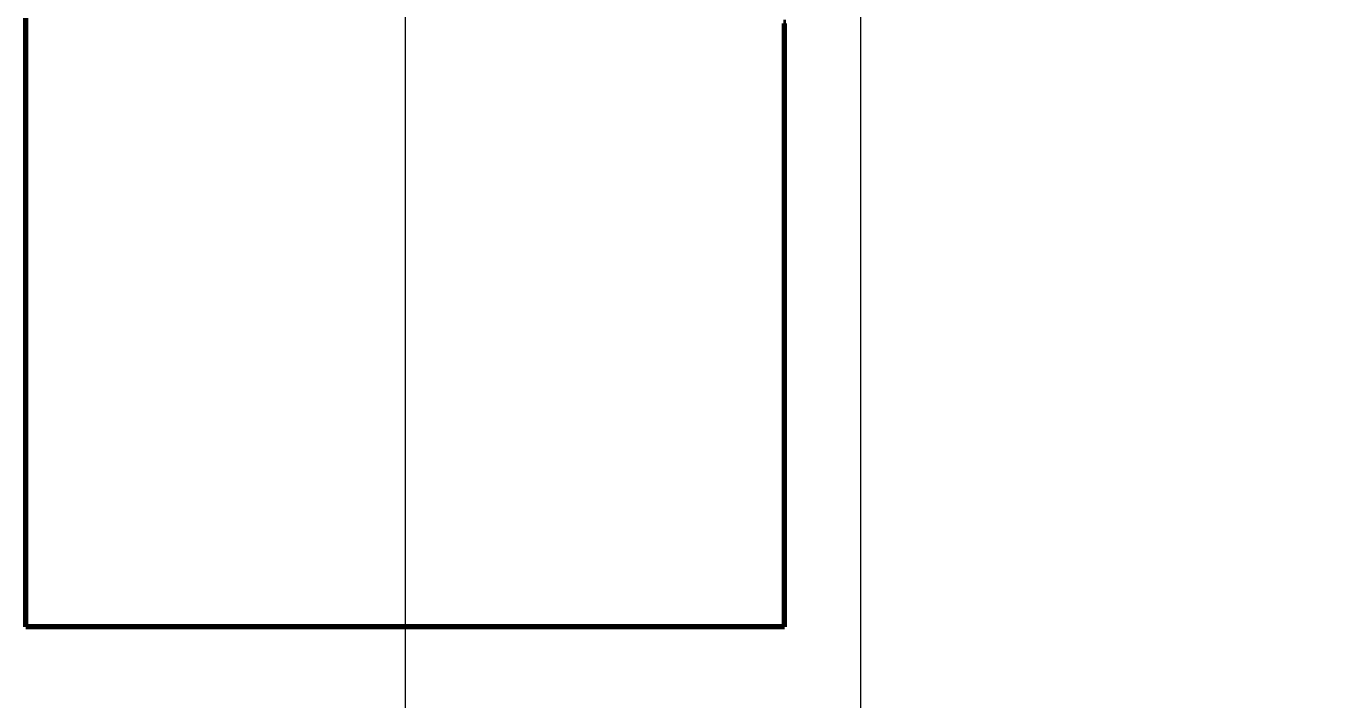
# Model space of a CAD drawing. Header units: millimetres. Extents: x 0 to 2382, y 0 to 420.
# Drawn here: x 133.4 to 143.64, y 101.93 to 107.25 of the extents above; entities that cross this region are included whole.
import ezdxf

# ---------------------------------------------------------------- set-up
doc = ezdxf.new("R2010")
doc.units = ezdxf.units.MM
doc.linetypes.add('IRAM-E-TRAZOS', pattern=[5, 4, -1])
for name, color, linetype, lineweight in [('01-VISIBLE', 7, 'CONTINUOUS', 70), ('02-OCULTA', 4, 'IRAM-E-TRAZOS', 35), ('04-COTA', 3, 'CONTINUOUS', 18)]:
    doc.layers.add(name, color=color, linetype=linetype, lineweight=lineweight)
doc.styles.add('ISO3098', font='isocpeur.ttf')
doc.dimstyles.new('FLAMA-IRAM', dxfattribs={"dimtxt": 3.5, "dimasz": 3.5, "dimexe": 2, "dimexo": 1.5, "dimgap": 1, "dimtad": 1, "dimdec": 1, "dimtxsty": 'ISO3098', "dimblk": 'IRAM_FLECHA', "dimblk1": 'IRAM_FLECHA', "dimblk2": 'IRAM_FLECHA', "dimcen": 2.5, "dimclrd": 256, "dimclre": 256, "dimclrt": 256, "dimazin": 3, "dimtfac": 1, "dimtmove": 0, "dimatfit": 3, "dimlwd": 18, "dimlwe": 18})

# ---------------------------------------------------------------- blocks, each defined once
blk = doc.blocks.new('IRAM_FLECHA')
blk.add_solid([(0, 0), (-1, 0.125), (-1, -0.125)])

msp = doc.modelspace()

# ---------------------------------------------------------------- linework, layer by layer
at = {"layer": '01-VISIBLE'}
msp.add_line((139.4, 102.5), (133.4, 102.5), dxfattribs=at)
for points in [[(133.4, 102.5), (133.4, 102.588), (133.4, 102.675), (133.4, 102.763), (133.4, 102.85), (133.4, 102.938), (133.4, 103.025), (133.4, 103.113), (133.4, 103.2), (133.4, 103.288), (133.4, 103.375), (133.4, 103.463), (133.4, 103.55), (133.4, 103.638), (133.4, 103.725), (133.4, 103.813), (133.4, 103.9), (133.4, 103.988), (133.4, 104.075), (133.4, 104.163), (133.4, 104.25), (133.4, 104.338), (133.4, 104.425), (133.4, 104.513), (133.4, 104.6), (133.4, 104.688), (133.4, 104.775), (133.4, 104.863), (133.4, 104.95), (133.4, 105.038), (133.4, 105.125), (133.4, 105.213), (133.4, 105.3), (133.4, 105.388), (133.4, 105.475), (133.4, 105.563), (133.4, 105.65), (133.4, 105.738), (133.4, 105.825), (133.4, 105.913), (133.4, 106), (133.4, 106.088), (133.4, 106.175), (133.4, 106.263), (133.4, 106.35), (133.4, 106.438), (133.4, 106.525), (133.4, 106.613), (133.4, 106.7), (133.4, 106.788), (133.4, 106.875), (133.4, 106.963), (133.4, 107.05), (133.4, 107.138), (133.4, 107.225), (133.4, 107.313)], [(139.4, 102.5), (139.4, 102.582), (139.4, 102.665), (139.4, 102.747), (139.4, 102.829), (139.4, 102.911), (139.4, 102.994), (139.4, 103.076), (139.4, 103.158), (139.4, 103.241), (139.4, 103.323), (139.4, 103.405), (139.4, 103.487), (139.4, 103.57), (139.4, 103.652), (139.4, 103.734), (139.4, 103.816), (139.4, 103.899), (139.4, 103.981), (139.4, 104.063), (139.4, 104.146), (139.4, 104.228), (139.4, 104.31), (139.4, 104.392), (139.4, 104.475), (139.4, 104.557), (139.4, 104.639), (139.4, 104.722), (139.4, 104.804), (139.4, 104.886), (139.4, 104.968), (139.4, 105.051), (139.4, 105.133), (139.4, 105.215), (139.4, 105.297), (139.4, 105.38), (139.4, 105.462), (139.4, 105.544), (139.4, 105.627), (139.4, 105.709), (139.4, 105.791), (139.4, 105.873), (139.4, 105.956), (139.4, 106.038), (139.4, 106.12), (139.4, 106.203), (139.4, 106.285), (139.4, 106.367), (139.4, 106.449), (139.4, 106.532), (139.4, 106.614), (139.4, 106.696), (139.4, 106.778), (139.4, 106.861), (139.4, 106.943), (139.4, 107.025), (139.4, 107.108), (139.4, 107.19), (139.4, 107.272)]]:
    msp.add_lwpolyline(points, dxfattribs=at)
at = {"layer": '02-OCULTA'}
for points in [[(133.4, 107.3), (133.4, 107.25), (133.4, 107.2), (133.4, 107.15), (133.4, 107.1), (133.4, 107.05), (133.4, 107), (133.4, 106.95), (133.4, 106.9), (133.4, 106.85), (133.4, 106.8), (133.4, 106.75), (133.4, 106.7), (133.4, 106.65), (133.4, 106.6), (133.4, 106.55), (133.4, 106.5), (133.4, 106.45), (133.4, 106.4), (133.4, 106.35), (133.4, 106.3), (133.4, 106.25), (133.4, 106.2), (133.4, 106.15), (133.4, 106.1), (133.4, 106.05), (133.4, 106), (133.4, 105.95), (133.4, 105.9), (133.4, 105.85), (133.4, 105.8), (133.4, 105.75), (133.4, 105.7), (133.4, 105.65), (133.4, 105.6), (133.4, 105.55), (133.4, 105.5), (133.4, 105.45), (133.4, 105.4), (133.4, 105.35), (133.4, 105.3), (133.4, 105.25), (133.4, 105.2), (133.4, 105.15), (133.4, 105.1), (133.4, 105.05), (133.4, 105), (133.4, 104.95), (133.4, 104.9), (133.4, 104.85), (133.4, 104.8), (133.4, 104.75), (133.4, 104.7), (133.4, 104.65), (133.4, 104.6), (133.4, 104.55), (133.4, 104.5), (133.4, 104.45), (133.4, 104.4), (133.4, 104.35), (133.4, 104.3), (133.4, 104.25), (133.4, 104.2), (133.4, 104.15), (133.4, 104.1), (133.4, 104.05), (133.4, 104), (133.4, 103.95), (133.4, 103.9), (133.4, 103.85), (133.4, 103.8), (133.4, 103.75), (133.4, 103.7), (133.4, 103.65), (133.4, 103.6), (133.4, 103.55), (133.4, 103.5), (133.4, 103.45), (133.4, 103.4), (133.4, 103.35), (133.4, 103.3), (133.4, 103.25), (133.4, 103.2), (133.4, 103.15), (133.4, 103.1), (133.4, 103.05), (133.4, 103), (133.4, 102.95), (133.4, 102.9), (133.4, 102.85), (133.4, 102.8), (133.4, 102.75), (133.4, 102.7), (133.4, 102.65), (133.4, 102.6), (133.4, 102.55), (133.4, 102.5)], [(139.4, 107.3), (139.4, 107.25), (139.4, 107.2), (139.4, 107.15), (139.4, 107.1), (139.4, 107.05), (139.4, 107), (139.4, 106.95), (139.4, 106.9), (139.4, 106.85), (139.4, 106.8), (139.4, 106.75), (139.4, 106.7), (139.4, 106.65), (139.4, 106.6), (139.4, 106.55), (139.4, 106.5), (139.4, 106.45), (139.4, 106.4), (139.4, 106.35), (139.4, 106.3), (139.4, 106.25), (139.4, 106.2), (139.4, 106.15), (139.4, 106.1), (139.4, 106.05), (139.4, 106), (139.4, 105.95), (139.4, 105.9), (139.4, 105.85), (139.4, 105.8), (139.4, 105.75), (139.4, 105.7), (139.4, 105.65), (139.4, 105.6), (139.4, 105.55), (139.4, 105.5), (139.4, 105.45), (139.4, 105.4), (139.4, 105.35), (139.4, 105.3), (139.4, 105.25), (139.4, 105.2), (139.4, 105.15), (139.4, 105.1), (139.4, 105.05), (139.4, 105), (139.4, 104.95), (139.4, 104.9), (139.4, 104.85), (139.4, 104.8), (139.4, 104.75), (139.4, 104.7), (139.4, 104.65), (139.4, 104.6), (139.4, 104.55), (139.4, 104.5), (139.4, 104.45), (139.4, 104.4), (139.4, 104.35), (139.4, 104.3), (139.4, 104.25), (139.4, 104.2), (139.4, 104.15), (139.4, 104.1), (139.4, 104.05), (139.4, 104), (139.4, 103.95), (139.4, 103.9), (139.4, 103.85), (139.4, 103.8), (139.4, 103.75), (139.4, 103.7), (139.4, 103.65), (139.4, 103.6), (139.4, 103.55), (139.4, 103.5), (139.4, 103.45), (139.4, 103.4), (139.4, 103.35), (139.4, 103.3), (139.4, 103.25), (139.4, 103.2), (139.4, 103.15), (139.4, 103.1), (139.4, 103.05), (139.4, 103), (139.4, 102.95), (139.4, 102.9), (139.4, 102.85), (139.4, 102.8), (139.4, 102.75), (139.4, 102.7), (139.4, 102.65), (139.4, 102.6), (139.4, 102.55), (139.4, 102.5)]]:
    msp.add_lwpolyline(points, dxfattribs=at)

# ---------------------------------------------------------------- dimensions: what is measured, and where the dimension line sits
at = {"layer": '04-COTA'}
for base, p1, p2, override in [((140, 92.5), (140, 143.088), (179, 143.088), {"dimlfac": 10, "dimpost": '%%c<>'}), ((136.4, 83.5), (136.4, 120), (182.6, 120), {"dimlfac": 10, "dimpost": 'trocha <>'})]:
    msp.add_linear_dim(base=base, p1=p1, p2=p2, dimstyle='FLAMA-IRAM', override=override, dxfattribs=at).render()

doc.saveas('drawing.dxf')
